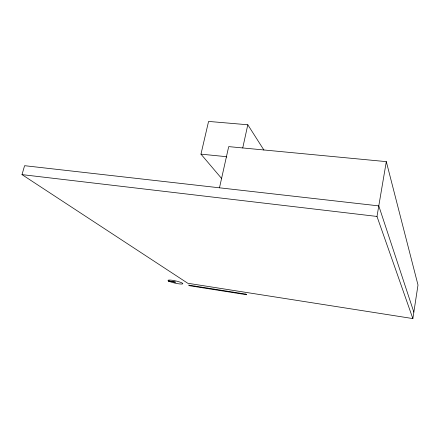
<?xml version="1.0" encoding="UTF-8"?>
<svg xmlns="http://www.w3.org/2000/svg" width="440" height="440" viewBox="0 0 440 440"><rect width="100%" height="100%" fill="white"/><g stroke="black" fill="none" stroke-linecap="round" stroke-linejoin="round"><path stroke-width="0.66" d="M413.848 312.147L378.785 205.887L24.591 165.693L22 174.614L187.781 283.261L412.863 318.577L418 285.021L386.309 161.634L228.696 146.614L219.478 187.809M412.863 318.577L376.992 216.447L386.309 161.634M242.732 147.956L247.808 124.768L208.571 121.424L200.965 154.149L221.738 178.64M200.965 154.149L226.441 156.684L226.782 157.13M22 174.614L376.992 216.447M168.399 280.88L175.555 282.134L168.669 281.05M247.808 124.768L263.901 150.04M245.828 294.113L188.667 285.098L189.684 285.758L246.653 294.75L245.828 294.113M168.927 281.193L168.218 280.753A7.607 1.155 12.6 0 1 176.831 281.188A7.607 1.155 12.6 0 1 181.434 284.042A7.607 1.155 12.6 0 1 168.927 281.193"/></g></svg>
